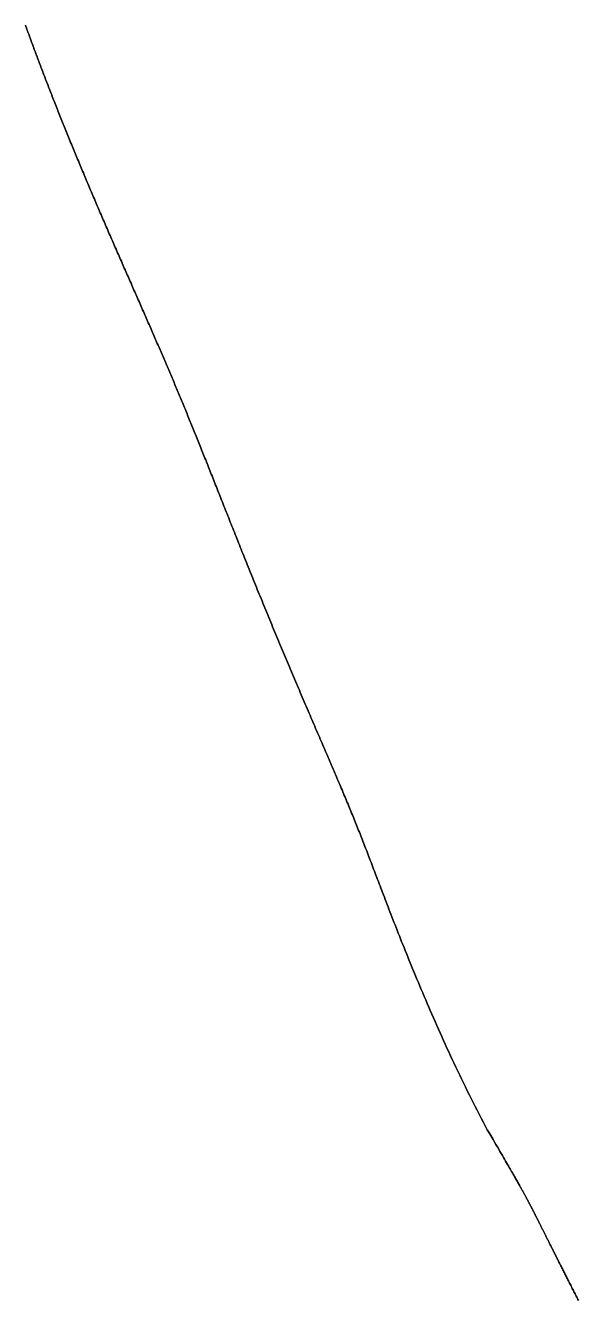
# Model space of a CAD drawing. Header units: inches. Extents: x 130170 to 284068, y 377793 to 804530.
# Drawn here: x 253202.7 to 253233.3, y 739611.8 to 739682.3 of the extents above; entities that cross this region are included whole.
import ezdxf

# ---------------------------------------------------------------- set-up
doc = ezdxf.new("R2010")
doc.units = ezdxf.units.IN
doc.header["$MEASUREMENT"] = 0
doc.layers.add('muni_il', color=7, linetype='Continuous')

msp = doc.modelspace()

# ---------------------------------------------------------------- linework, layer by layer
at = {"layer": 'muni_il'}
for points in [[(253202.684, 739682.284), (253202.712, 739682.207), (253202.74, 739682.13), (253202.768, 739682.053), (253202.796, 739681.975), (253202.824, 739681.898), (253202.852, 739681.819), (253202.881, 739681.741), (253202.91, 739681.663), (253202.938, 739681.584), (253202.967, 739681.505), (253202.996, 739681.426), (253203.025, 739681.346), (253203.055, 739681.267), (253203.084, 739681.187), (253203.114, 739681.107), (253203.144, 739681.026), (253203.173, 739680.946), (253203.203, 739680.865), (253203.234, 739680.784), (253203.264, 739680.703), (253203.294, 739680.621), (253203.325, 739680.54), (253203.356, 739680.458), (253203.386, 739680.375), (253203.417, 739680.293), (253203.449, 739680.21), (253203.48, 739680.128), (253203.511, 739680.045), (253203.543, 739679.961), (253203.575, 739679.878), (253203.606, 739679.794), (253203.638, 739679.71), (253203.671, 739679.625), (253203.703, 739679.541), (253203.735, 739679.456), (253203.768, 739679.371), (253203.801, 739679.286), (253203.833, 739679.201), (253203.866, 739679.115), (253203.9, 739679.03), (253203.933, 739678.943), (253203.966, 739678.857), (253204, 739678.771), (253204.034, 739678.684), (253204.068, 739678.597), (253204.102, 739678.51), (253204.136, 739678.422), (253204.17, 739678.335), (253204.204, 739678.247), (253204.239, 739678.159), (253204.274, 739678.071), (253204.309, 739677.982), (253204.344, 739677.894), (253204.379, 739677.805), (253204.414, 739677.716), (253204.45, 739677.626), (253204.485, 739677.537), (253204.521, 739677.447), (253204.557, 739677.357), (253204.593, 739677.267), (253204.629, 739677.177), (253204.665, 739677.086), (253204.702, 739676.996), (253204.738, 739676.905), (253204.775, 739676.814), (253204.811, 739676.723), (253204.848, 739676.631), (253204.885, 739676.539), (253204.923, 739676.448), (253204.96, 739676.356), (253204.997, 739676.264), (253205.035, 739676.171), (253205.073, 739676.079), (253205.111, 739675.986), (253205.148, 739675.893), (253205.187, 739675.8), (253205.225, 739675.707), (253205.263, 739675.614), (253205.301, 739675.521), (253205.34, 739675.427), (253205.379, 739675.333), (253205.417, 739675.239), (253205.456, 739675.145), (253205.495, 739675.051), (253205.534, 739674.957), (253205.573, 739674.863), (253205.613, 739674.768), (253205.652, 739674.674), (253205.692, 739674.579), (253205.731, 739674.484), (253205.771, 739674.389), (253205.811, 739674.294), (253205.851, 739674.199), (253205.89, 739674.104), (253205.93, 739674.008), (253205.971, 739673.913), (253206.011, 739673.817), (253206.051, 739673.722), (253206.092, 739673.626), (253206.132, 739673.53), (253206.173, 739673.434), (253206.213, 739673.338), (253206.254, 739673.242), (253206.295, 739673.147), (253206.335, 739673.05), (253206.376, 739672.954), (253206.417, 739672.858), (253206.458, 739672.762), (253206.499, 739672.666), (253206.54, 739672.57), (253206.582, 739672.473), (253206.623, 739672.377), (253206.664, 739672.281), (253206.705, 739672.184), (253206.747, 739672.088), (253206.788, 739671.992), (253206.83, 739671.895), (253206.871, 739671.799), (253206.913, 739671.703), (253206.954, 739671.607), (253206.996, 739671.51), (253207.037, 739671.414), (253207.079, 739671.318), (253207.121, 739671.221), (253207.162, 739671.125), (253207.204, 739671.029), (253207.246, 739670.933), (253207.287, 739670.837), (253207.329, 739670.741), (253207.371, 739670.645), (253207.412, 739670.549), (253207.454, 739670.454), (253207.496, 739670.358), (253207.537, 739670.262), (253207.579, 739670.167), (253207.621, 739670.071), (253207.662, 739669.976), (253207.704, 739669.88), (253207.746, 739669.785), (253207.787, 739669.69), (253207.829, 739669.595), (253207.87, 739669.5), (253207.912, 739669.405), (253207.953, 739669.311), (253207.995, 739669.216), (253208.036, 739669.122), (253208.078, 739669.027), (253208.119, 739668.933), (253208.16, 739668.839), (253208.202, 739668.745), (253208.243, 739668.651), (253208.284, 739668.557), (253208.325, 739668.464), (253208.366, 739668.37), (253208.407, 739668.277), (253208.448, 739668.184), (253208.489, 739668.091), (253208.53, 739667.998), (253208.571, 739667.905), (253208.612, 739667.813), (253208.652, 739667.72), (253208.693, 739667.628), (253208.733, 739667.536), (253208.774, 739667.444), (253208.814, 739667.352), (253208.855, 739667.261), (253208.895, 739667.169), (253208.935, 739667.078), (253208.975, 739666.987), (253209.015, 739666.896), (253209.055, 739666.805), (253209.095, 739666.714), (253209.135, 739666.624), (253209.174, 739666.533), (253209.214, 739666.443), (253209.254, 739666.353), (253209.293, 739666.263), (253209.332, 739666.173), (253209.372, 739666.084), (253209.411, 739665.995), (253209.45, 739665.905), (253209.489, 739665.816), (253209.528, 739665.727), (253209.567, 739665.639), (253209.605, 739665.55), (253209.644, 739665.461), (253209.683, 739665.373), (253209.721, 739665.285), (253209.76, 739665.197), (253209.798, 739665.109), (253209.836, 739665.021), (253209.874, 739664.933), (253209.912, 739664.846), (253209.951, 739664.758), (253209.988, 739664.671), (253210.026, 739664.584), (253210.064, 739664.497), (253210.102, 739664.41), (253210.139, 739664.323), (253210.177, 739664.236), (253210.214, 739664.15), (253210.251, 739664.063), (253210.289, 739663.977), (253210.326, 739663.89), (253210.363, 739663.804), (253210.4, 739663.718), (253210.437, 739663.632), (253210.474, 739663.545), (253210.511, 739663.459), (253210.548, 739663.373), (253210.584, 739663.287), (253210.621, 739663.202), (253210.657, 739663.116), (253210.694, 739663.03), (253210.73, 739662.944), (253210.767, 739662.858), (253210.803, 739662.772), (253210.84, 739662.687), (253210.876, 739662.601), (253210.912, 739662.515), (253210.948, 739662.429), (253210.984, 739662.343), (253211.021, 739662.257), (253211.057, 739662.171), (253211.093, 739662.085), (253211.129, 739661.999), (253211.165, 739661.913), (253211.201, 739661.827), (253211.237, 739661.74), (253211.273, 739661.654), (253211.309, 739661.568), (253211.345, 739661.481), (253211.381, 739661.394), (253211.417, 739661.307), (253211.453, 739661.22), (253211.489, 739661.133), (253211.524, 739661.046), (253211.56, 739660.959), (253211.596, 739660.871), (253211.633, 739660.783), (253211.668, 739660.695), (253211.705, 739660.607), (253211.741, 739660.519), (253211.777, 739660.431), (253211.813, 739660.342), (253211.849, 739660.253), (253211.886, 739660.164), (253211.922, 739660.074), (253211.958, 739659.985), (253211.995, 739659.895), (253212.031, 739659.804), (253212.068, 739659.714), (253212.105, 739659.623), (253212.142, 739659.532), (253212.178, 739659.441), (253212.215, 739659.349), (253212.252, 739659.257), (253212.289, 739659.164), (253212.327, 739659.072), (253212.364, 739658.979), (253212.401, 739658.886), (253212.439, 739658.792), (253212.477, 739658.698), (253212.514, 739658.603), (253212.552, 739658.508), (253212.59, 739658.413), (253212.628, 739658.317), (253212.667, 739658.221), (253212.705, 739658.125), (253212.744, 739658.028), (253212.782, 739657.931), (253212.821, 739657.833), (253212.86, 739657.735), (253212.899, 739657.636), (253212.939, 739657.537), (253212.978, 739657.438), (253213.018, 739657.338), (253213.058, 739657.237), (253213.098, 739657.136), (253213.138, 739657.035), (253213.178, 739656.933), (253213.219, 739656.83), (253213.26, 739656.727), (253213.301, 739656.624), (253213.342, 739656.52), (253213.383, 739656.416), (253213.425, 739656.311), (253213.467, 739656.206), (253213.509, 739656.1), (253213.551, 739655.993), (253213.593, 739655.886), (253213.636, 739655.779), (253213.678, 739655.671), (253213.722, 739655.562), (253213.765, 739655.453), (253213.808, 739655.343), (253213.852, 739655.233), (253213.896, 739655.122), (253213.94, 739655.011), (253213.984, 739654.899), (253214.029, 739654.787), (253214.074, 739654.674), (253214.119, 739654.561), (253214.164, 739654.447), (253214.21, 739654.332), (253214.255, 739654.218), (253214.302, 739654.102), (253214.348, 739653.986), (253214.394, 739653.87), (253214.441, 739653.752), (253214.488, 739653.635), (253214.535, 739653.517), (253214.583, 739653.398), (253214.63, 739653.279), (253214.678, 739653.16), (253214.726, 739653.04), (253214.775, 739652.919), (253214.823, 739652.798), (253214.872, 739652.677), (253214.921, 739652.555), (253214.97, 739652.432), (253215.02, 739652.309), (253215.07, 739652.186), (253215.12, 739652.063), (253215.17, 739651.938), (253215.22, 739651.814), (253215.271, 739651.689), (253215.322, 739651.564), (253215.373, 739651.438), (253215.424, 739651.312), (253215.475, 739651.185), (253215.527, 739651.058), (253215.579, 739650.931), (253215.631, 739650.804), (253215.683, 739650.676), (253215.735, 739650.548), (253215.788, 739650.419), (253215.84, 739650.291), (253215.893, 739650.162), (253215.946, 739650.033), (253216, 739649.903), (253216.053, 739649.773), (253216.106, 739649.644), (253216.16, 739649.513), (253216.214, 739649.383), (253216.268, 739649.253), (253216.322, 739649.122), (253216.376, 739648.991), (253216.43, 739648.861), (253216.485, 739648.73), (253216.539, 739648.599), (253216.594, 739648.468), (253216.648, 739648.337), (253216.703, 739648.205), (253216.758, 739648.074), (253216.812, 739647.943), (253216.867, 739647.812), (253216.922, 739647.681), (253216.977, 739647.55), (253217.032, 739647.419), (253217.087, 739647.288), (253217.142, 739647.157), (253217.197, 739647.026), (253217.252, 739646.896), (253217.307, 739646.766), (253217.362, 739646.635), (253217.417, 739646.505), (253217.472, 739646.375), (253217.527, 739646.246), (253217.582, 739646.117), (253217.637, 739645.988), (253217.691, 739645.859), (253217.746, 739645.73), (253217.801, 739645.602), (253217.855, 739645.475), (253217.909, 739645.347), (253217.963, 739645.22), (253218.018, 739645.093), (253218.072, 739644.967), (253218.126, 739644.841), (253218.179, 739644.716), (253218.233, 739644.591), (253218.286, 739644.466), (253218.339, 739644.342), (253218.392, 739644.219), (253218.445, 739644.095), (253218.498, 739643.973), (253218.55, 739643.851), (253218.603, 739643.729), (253218.655, 739643.609), (253218.706, 739643.488), (253218.758, 739643.368), (253218.809, 739643.249), (253218.86, 739643.13), (253218.911, 739643.012), (253218.962, 739642.895), (253219.012, 739642.778), (253219.062, 739642.662), (253219.112, 739642.546), (253219.162, 739642.431), (253219.211, 739642.317), (253219.26, 739642.203), (253219.309, 739642.09), (253219.357, 739641.978), (253219.405, 739641.866), (253219.453, 739641.755), (253219.5, 739641.645), (253219.548, 739641.535), (253219.594, 739641.426), (253219.641, 739641.317), (253219.687, 739641.209), (253219.733, 739641.102), (253219.779, 739640.995), (253219.824, 739640.889), (253219.869, 739640.784), (253219.914, 739640.679), (253219.958, 739640.574), (253220.003, 739640.471), (253220.047, 739640.368), (253220.09, 739640.265), (253220.133, 739640.163), (253220.176, 739640.061), (253220.219, 739639.96), (253220.261, 739639.859), (253220.303, 739639.759), (253220.345, 739639.66), (253220.387, 739639.56), (253220.428, 739639.461), (253220.469, 739639.363), (253220.51, 739639.265), (253220.551, 739639.167), (253220.591, 739639.069), (253220.631, 739638.972), (253220.671, 739638.875), (253220.711, 739638.778), (253220.751, 739638.682), (253220.79, 739638.585), (253220.829, 739638.489), (253220.868, 739638.392), (253220.908, 739638.296), (253220.946, 739638.2), (253220.985, 739638.104), (253221.024, 739638.008), (253221.062, 739637.911), (253221.101, 739637.815), (253221.14, 739637.718), (253221.178, 739637.621), (253221.217, 739637.524), (253221.255, 739637.427), (253221.293, 739637.329), (253221.332, 739637.231), (253221.371, 739637.133), (253221.409, 739637.034), (253221.448, 739636.934), (253221.487, 739636.834), (253221.526, 739636.734), (253221.565, 739636.632), (253221.605, 739636.53), (253221.644, 739636.428), (253221.684, 739636.324), (253221.724, 739636.22), (253221.765, 739636.115), (253221.805, 739636.009), (253221.846, 739635.902), (253221.888, 739635.794), (253221.929, 739635.685), (253221.971, 739635.575), (253222.014, 739635.464), (253222.057, 739635.351), (253222.1, 739635.238), (253222.144, 739635.123), (253222.188, 739635.007), (253222.233, 739634.889), (253222.278, 739634.77), (253222.324, 739634.649), (253222.371, 739634.528), (253222.418, 739634.404), (253222.466, 739634.279), (253222.514, 739634.152), (253222.563, 739634.024), (253222.613, 739633.894), (253222.664, 739633.763), (253222.715, 739633.629), (253222.767, 739633.494), (253222.82, 739633.357), (253222.874, 739633.218), (253222.928, 739633.078), (253222.983, 739632.935), (253223.04, 739632.791), (253223.097, 739632.644), (253223.155, 739632.496), (253223.214, 739632.346), (253223.273, 739632.193), (253223.334, 739632.039), (253223.396, 739631.883), (253223.459, 739631.725), (253223.522, 739631.564), (253223.587, 739631.402), (253223.653, 739631.238), (253223.72, 739631.071), (253223.788, 739630.903), (253223.857, 739630.732), (253223.927, 739630.56), (253223.998, 739630.385), (253224.07, 739630.209), (253224.143, 739630.03), (253224.217, 739629.85), (253224.293, 739629.668), (253224.369, 739629.484), (253224.447, 739629.298), (253224.526, 739629.11), (253224.606, 739628.92), (253224.687, 739628.729), (253224.769, 739628.535), (253224.852, 739628.341), (253224.936, 739628.144), (253225.021, 739627.946), (253225.108, 739627.747), (253225.196, 739627.545), (253225.284, 739627.343), (253225.374, 739627.139), (253225.465, 739626.934), (253225.557, 739626.728), (253225.649, 739626.52), (253225.743, 739626.312), (253225.838, 739626.102), (253225.934, 739625.891), (253226.031, 739625.68), (253226.129, 739625.467), (253226.228, 739625.254), (253226.328, 739625.041), (253226.428, 739624.826), (253226.53, 739624.612), (253226.633, 739624.396), (253226.736, 739624.181), (253226.84, 739623.965), (253226.945, 739623.749), (253227.051, 739623.532), (253227.158, 739623.316), (253227.266, 739623.1), (253227.374, 739622.883), (253227.483, 739622.667), (253227.593, 739622.451), (253227.704, 739622.235), (253227.815, 739622.019), (253227.927, 739621.804), (253228.04, 739621.589), (253228.153, 739621.374), (253228.267, 739621.16), (253228.402, 739620.928), (253228.582, 739620.618), (253228.667, 739620.473), (253228.747, 739620.335), (253228.824, 739620.203), (253228.897, 739620.077), (253228.967, 739619.956), (253229.034, 739619.84), (253229.099, 739619.73), (253229.16, 739619.624), (253229.219, 739619.522), (253229.275, 739619.425), (253229.329, 739619.332), (253229.381, 739619.242), (253229.431, 739619.156), (253229.479, 739619.073), (253229.525, 739618.993), (253229.569, 739618.917), (253229.611, 739618.843), (253229.652, 739618.772), (253229.691, 739618.704), (253229.729, 739618.638), (253229.765, 739618.574), (253229.801, 739618.513), (253229.834, 739618.454), (253229.867, 739618.396), (253229.899, 739618.341), (253229.929, 739618.287), (253229.959, 739618.235), (253229.987, 739618.185), (253230.015, 739618.136), (253230.041, 739618.089), (253230.067, 739618.043), (253230.092, 739617.999), (253230.117, 739617.955), (253230.14, 739617.913), (253230.163, 739617.872), (253230.185, 739617.832), (253230.207, 739617.794), (253230.228, 739617.756), (253230.248, 739617.719), (253230.268, 739617.683), (253230.288, 739617.647), (253230.307, 739617.613), (253230.325, 739617.579), (253230.344, 739617.546), (253230.361, 739617.513), (253230.379, 739617.482), (253230.396, 739617.451), (253230.412, 739617.42), (253230.429, 739617.39), (253230.445, 739617.36), (253230.46, 739617.331), (253230.476, 739617.302), (253230.491, 739617.274), (253230.506, 739617.246), (253230.521, 739617.218), (253230.536, 739617.191), (253230.55, 739617.163), (253230.564, 739617.137), (253230.578, 739617.11), (253230.592, 739617.084), (253230.606, 739617.057), (253230.62, 739617.031), (253230.633, 739617.005), (253230.647, 739616.98), (253230.66, 739616.954), (253230.673, 739616.928), (253230.687, 739616.903), (253230.7, 739616.877), (253230.713, 739616.852), (253230.726, 739616.827), (253230.739, 739616.801), (253230.753, 739616.776), (253230.766, 739616.751), (253230.779, 739616.725), (253230.792, 739616.7), (253230.805, 739616.674), (253230.818, 739616.648), (253230.831, 739616.622), (253230.845, 739616.596), (253230.858, 739616.57), (253230.871, 739616.544), (253230.884, 739616.518), (253230.898, 739616.491), (253230.911, 739616.465), (253230.925, 739616.438), (253230.939, 739616.411), (253230.953, 739616.383), (253230.967, 739616.356), (253230.981, 739616.328), (253230.995, 739616.3), (253231.009, 739616.272), (253231.023, 739616.243), (253231.038, 739616.215), (253231.052, 739616.186), (253231.067, 739616.157), (253231.082, 739616.127), (253231.097, 739616.097), (253231.112, 739616.067), (253231.127, 739616.036), (253231.143, 739616.006), (253231.158, 739615.975), (253231.174, 739615.943), (253231.19, 739615.911), (253231.206, 739615.879), (253231.223, 739615.847), (253231.239, 739615.814), (253231.255, 739615.781), (253231.272, 739615.747), (253231.289, 739615.713), (253231.306, 739615.679), (253231.324, 739615.644), (253231.341, 739615.609), (253231.359, 739615.574), (253231.377, 739615.538), (253231.395, 739615.502), (253231.413, 739615.465), (253231.432, 739615.429), (253231.451, 739615.391), (253231.47, 739615.353), (253231.489, 739615.315), (253231.508, 739615.277), (253231.527, 739615.238), (253231.547, 739615.198), (253231.567, 739615.159), (253231.587, 739615.118), (253231.608, 739615.078), (253231.628, 739615.037), (253231.649, 739614.996), (253231.67, 739614.954), (253231.691, 739614.912), (253231.712, 739614.869), (253231.734, 739614.826), (253231.756, 739614.783), (253231.778, 739614.739), (253231.8, 739614.694), (253231.823, 739614.65), (253231.845, 739614.605), (253231.868, 739614.559), (253231.891, 739614.513), (253231.914, 739614.467), (253231.938, 739614.421), (253231.962, 739614.374), (253231.986, 739614.326), (253232.01, 739614.278), (253232.034, 739614.23), (253232.059, 739614.181), (253232.083, 739614.132), (253232.108, 739614.083), (253232.133, 739614.033), (253232.159, 739613.983), (253232.184, 739613.932), (253232.21, 739613.881), (253232.236, 739613.83), (253232.262, 739613.778), (253232.288, 739613.726), (253232.315, 739613.674), (253232.342, 739613.621), (253232.369, 739613.568), (253232.396, 739613.514), (253232.423, 739613.46), (253232.451, 739613.406), (253232.478, 739613.352), (253232.506, 739613.297), (253232.534, 739613.241), (253232.562, 739613.186), (253232.591, 739613.13), (253232.619, 739613.074), (253232.648, 739613.017), (253232.677, 739612.96), (253232.706, 739612.903), (253232.735, 739612.846), (253232.764, 739612.788), (253232.794, 739612.73), (253232.824, 739612.671), (253232.854, 739612.613), (253232.884, 739612.554), (253232.914, 739612.495), (253232.944, 739612.435), (253232.975, 739612.375), (253233.005, 739612.315), (253233.036, 739612.255), (253233.067, 739612.194), (253233.098, 739612.134), (253233.129, 739612.072), (253233.161, 739612.011), (253233.192, 739611.95), (253233.224, 739611.888), (253233.255, 739611.826), (253233.287, 739611.764), (253233.319, 739611.701)], [(253233.319, 739611.701), (253233.287, 739611.764), (253233.255, 739611.826), (253233.224, 739611.888), (253233.192, 739611.95), (253233.161, 739612.011), (253233.129, 739612.072), (253233.098, 739612.134), (253233.067, 739612.194), (253233.036, 739612.255), (253233.005, 739612.315), (253232.975, 739612.375), (253232.944, 739612.435), (253232.914, 739612.495), (253232.884, 739612.554), (253232.854, 739612.613), (253232.824, 739612.671), (253232.794, 739612.73), (253232.764, 739612.788), (253232.735, 739612.846), (253232.706, 739612.903), (253232.677, 739612.96), (253232.648, 739613.017), (253232.619, 739613.074), (253232.591, 739613.13), (253232.562, 739613.186), (253232.534, 739613.241), (253232.506, 739613.297), (253232.478, 739613.352), (253232.451, 739613.406), (253232.423, 739613.46), (253232.396, 739613.514), (253232.369, 739613.568), (253232.342, 739613.621), (253232.315, 739613.674), (253232.288, 739613.726), (253232.262, 739613.778), (253232.236, 739613.83), (253232.21, 739613.881), (253232.184, 739613.932), (253232.159, 739613.983), (253232.133, 739614.033), (253232.108, 739614.083), (253232.083, 739614.132), (253232.059, 739614.181), (253232.034, 739614.23), (253232.01, 739614.278), (253231.986, 739614.326), (253231.962, 739614.374), (253231.938, 739614.421), (253231.914, 739614.467), (253231.891, 739614.513), (253231.868, 739614.559), (253231.845, 739614.605), (253231.823, 739614.65), (253231.8, 739614.694), (253231.778, 739614.739), (253231.756, 739614.783), (253231.734, 739614.826), (253231.712, 739614.869), (253231.691, 739614.912), (253231.67, 739614.954), (253231.649, 739614.996), (253231.628, 739615.037), (253231.608, 739615.078), (253231.587, 739615.118), (253231.567, 739615.159), (253231.547, 739615.198), (253231.527, 739615.238), (253231.508, 739615.277), (253231.489, 739615.315), (253231.47, 739615.353), (253231.451, 739615.391), (253231.432, 739615.429), (253231.413, 739615.465), (253231.395, 739615.502), (253231.377, 739615.538), (253231.359, 739615.574), (253231.341, 739615.609), (253231.324, 739615.644), (253231.306, 739615.679), (253231.289, 739615.713), (253231.272, 739615.747), (253231.255, 739615.781), (253231.239, 739615.814), (253231.223, 739615.847), (253231.206, 739615.879), (253231.19, 739615.911), (253231.174, 739615.943), (253231.158, 739615.975), (253231.143, 739616.006), (253231.127, 739616.036), (253231.112, 739616.067), (253231.097, 739616.097), (253231.082, 739616.127), (253231.067, 739616.157), (253231.052, 739616.186), (253231.038, 739616.215), (253231.023, 739616.243), (253231.009, 739616.272), (253230.995, 739616.3), (253230.981, 739616.328), (253230.967, 739616.356), (253230.953, 739616.383), (253230.939, 739616.411), (253230.925, 739616.438), (253230.911, 739616.465), (253230.898, 739616.491), (253230.884, 739616.518), (253230.871, 739616.544), (253230.858, 739616.57), (253230.845, 739616.596), (253230.831, 739616.622), (253230.818, 739616.648), (253230.805, 739616.674), (253230.792, 739616.7), (253230.779, 739616.725), (253230.766, 739616.751), (253230.753, 739616.776), (253230.739, 739616.801), (253230.726, 739616.827), (253230.713, 739616.852), (253230.7, 739616.877), (253230.687, 739616.903), (253230.673, 739616.928), (253230.66, 739616.954), (253230.647, 739616.98), (253230.633, 739617.005), (253230.62, 739617.031), (253230.606, 739617.057), (253230.592, 739617.084), (253230.578, 739617.11), (253230.564, 739617.137), (253230.55, 739617.163), (253230.536, 739617.191), (253230.521, 739617.218), (253230.506, 739617.246), (253230.491, 739617.274), (253230.476, 739617.302), (253230.46, 739617.331), (253230.445, 739617.36), (253230.429, 739617.39), (253230.412, 739617.42), (253230.396, 739617.451), (253230.379, 739617.482), (253230.361, 739617.513), (253230.344, 739617.546), (253230.325, 739617.579), (253230.307, 739617.613), (253230.288, 739617.647), (253230.268, 739617.683), (253230.248, 739617.719), (253230.228, 739617.756), (253230.207, 739617.794), (253230.185, 739617.832), (253230.163, 739617.872), (253230.14, 739617.913), (253230.117, 739617.955), (253230.092, 739617.999), (253230.067, 739618.043), (253230.041, 739618.089), (253230.015, 739618.136), (253229.987, 739618.185), (253229.959, 739618.235), (253229.929, 739618.287), (253229.899, 739618.341), (253229.867, 739618.396), (253229.834, 739618.454), (253229.801, 739618.513), (253229.765, 739618.574), (253229.729, 739618.638), (253229.691, 739618.704), (253229.652, 739618.772), (253229.611, 739618.843), (253229.569, 739618.917), (253229.525, 739618.993), (253229.479, 739619.073), (253229.431, 739619.156), (253229.381, 739619.242), (253229.329, 739619.332), (253229.275, 739619.425), (253229.219, 739619.522), (253229.16, 739619.624), (253229.099, 739619.73), (253229.034, 739619.84), (253228.967, 739619.956), (253228.897, 739620.077), (253228.824, 739620.203), (253228.747, 739620.335), (253228.667, 739620.473), (253228.582, 739620.618), (253228.402, 739620.928), (253228.267, 739621.16), (253228.153, 739621.374), (253228.04, 739621.589), (253227.927, 739621.804), (253227.815, 739622.019), (253227.704, 739622.235), (253227.593, 739622.451), (253227.483, 739622.667), (253227.374, 739622.883), (253227.266, 739623.1), (253227.158, 739623.316), (253227.051, 739623.532), (253226.945, 739623.749), (253226.84, 739623.965), (253226.736, 739624.181), (253226.633, 739624.396), (253226.53, 739624.612), (253226.428, 739624.826), (253226.328, 739625.041), (253226.228, 739625.254), (253226.129, 739625.467), (253226.031, 739625.68), (253225.934, 739625.891), (253225.838, 739626.102), (253225.743, 739626.312), (253225.649, 739626.52), (253225.557, 739626.728), (253225.465, 739626.934), (253225.374, 739627.139), (253225.284, 739627.343), (253225.196, 739627.545), (253225.108, 739627.747), (253225.021, 739627.946), (253224.936, 739628.144), (253224.852, 739628.341), (253224.769, 739628.535), (253224.687, 739628.729), (253224.606, 739628.92), (253224.526, 739629.11), (253224.447, 739629.298), (253224.369, 739629.484), (253224.293, 739629.668), (253224.217, 739629.85), (253224.143, 739630.03), (253224.07, 739630.209), (253223.998, 739630.385), (253223.927, 739630.56), (253223.857, 739630.732), (253223.788, 739630.903), (253223.72, 739631.071), (253223.653, 739631.238), (253223.587, 739631.402), (253223.522, 739631.564), (253223.459, 739631.725), (253223.396, 739631.883), (253223.334, 739632.039), (253223.273, 739632.193), (253223.214, 739632.346), (253223.155, 739632.496), (253223.097, 739632.644), (253223.04, 739632.791), (253222.983, 739632.935), (253222.928, 739633.078), (253222.874, 739633.218), (253222.82, 739633.357), (253222.767, 739633.494), (253222.715, 739633.629), (253222.664, 739633.763), (253222.613, 739633.894), (253222.563, 739634.024), (253222.514, 739634.152), (253222.466, 739634.279), (253222.418, 739634.404), (253222.371, 739634.528), (253222.324, 739634.649), (253222.278, 739634.77), (253222.233, 739634.889), (253222.188, 739635.007), (253222.144, 739635.123), (253222.1, 739635.238), (253222.057, 739635.351), (253222.014, 739635.464), (253221.971, 739635.575), (253221.929, 739635.685), (253221.888, 739635.794), (253221.846, 739635.902), (253221.805, 739636.009), (253221.765, 739636.115), (253221.724, 739636.22), (253221.684, 739636.324), (253221.644, 739636.428), (253221.605, 739636.53), (253221.565, 739636.632), (253221.526, 739636.734), (253221.487, 739636.834), (253221.448, 739636.934), (253221.409, 739637.034), (253221.371, 739637.133), (253221.332, 739637.231), (253221.293, 739637.329), (253221.255, 739637.427), (253221.217, 739637.524), (253221.178, 739637.621), (253221.14, 739637.718), (253221.101, 739637.815), (253221.062, 739637.911), (253221.024, 739638.008), (253220.985, 739638.104), (253220.946, 739638.2), (253220.908, 739638.296), (253220.868, 739638.392), (253220.829, 739638.489), (253220.79, 739638.585), (253220.751, 739638.682), (253220.711, 739638.778), (253220.671, 739638.875), (253220.631, 739638.972), (253220.591, 739639.069), (253220.551, 739639.167), (253220.51, 739639.265), (253220.469, 739639.363), (253220.428, 739639.461), (253220.387, 739639.56), (253220.345, 739639.66), (253220.303, 739639.759), (253220.261, 739639.859), (253220.219, 739639.96), (253220.176, 739640.061), (253220.133, 739640.163), (253220.09, 739640.265), (253220.047, 739640.368), (253220.003, 739640.471), (253219.958, 739640.574), (253219.914, 739640.679), (253219.869, 739640.784), (253219.824, 739640.889), (253219.779, 739640.995), (253219.733, 739641.102), (253219.687, 739641.209), (253219.641, 739641.317), (253219.594, 739641.426), (253219.548, 739641.535), (253219.5, 739641.645), (253219.453, 739641.755), (253219.405, 739641.866), (253219.357, 739641.978), (253219.309, 739642.09), (253219.26, 739642.203), (253219.211, 739642.317), (253219.162, 739642.431), (253219.112, 739642.546), (253219.062, 739642.662), (253219.012, 739642.778), (253218.962, 739642.895), (253218.911, 739643.012), (253218.86, 739643.13), (253218.809, 739643.249), (253218.758, 739643.368), (253218.706, 739643.488), (253218.655, 739643.609), (253218.603, 739643.729), (253218.55, 739643.851), (253218.498, 739643.973), (253218.445, 739644.095), (253218.392, 739644.219), (253218.339, 739644.342), (253218.286, 739644.466), (253218.233, 739644.591), (253218.179, 739644.716), (253218.126, 739644.841), (253218.072, 739644.967), (253218.018, 739645.093), (253217.963, 739645.22), (253217.909, 739645.347), (253217.855, 739645.475), (253217.801, 739645.602), (253217.746, 739645.73), (253217.691, 739645.859), (253217.637, 739645.988), (253217.582, 739646.117), (253217.527, 739646.246), (253217.472, 739646.375), (253217.417, 739646.505), (253217.362, 739646.635), (253217.307, 739646.766), (253217.252, 739646.896), (253217.197, 739647.026), (253217.142, 739647.157), (253217.087, 739647.288), (253217.032, 739647.419), (253216.977, 739647.55), (253216.922, 739647.681), (253216.867, 739647.812), (253216.812, 739647.943), (253216.758, 739648.074), (253216.703, 739648.205), (253216.648, 739648.337), (253216.594, 739648.468), (253216.539, 739648.599), (253216.485, 739648.73), (253216.43, 739648.861), (253216.376, 739648.991), (253216.322, 739649.122), (253216.268, 739649.253), (253216.214, 739649.383), (253216.16, 739649.513), (253216.106, 739649.644), (253216.053, 739649.773), (253216, 739649.903), (253215.946, 739650.033), (253215.893, 739650.162), (253215.84, 739650.291), (253215.788, 739650.419), (253215.735, 739650.548), (253215.683, 739650.676), (253215.631, 739650.804), (253215.579, 739650.931), (253215.527, 739651.058), (253215.475, 739651.185), (253215.424, 739651.312), (253215.373, 739651.438), (253215.322, 739651.564), (253215.271, 739651.689), (253215.22, 739651.814), (253215.17, 739651.938), (253215.12, 739652.063), (253215.07, 739652.186), (253215.02, 739652.309), (253214.97, 739652.432), (253214.921, 739652.555), (253214.872, 739652.677), (253214.823, 739652.798), (253214.775, 739652.919), (253214.726, 739653.04), (253214.678, 739653.16), (253214.63, 739653.279), (253214.583, 739653.398), (253214.535, 739653.517), (253214.488, 739653.635), (253214.441, 739653.752), (253214.394, 739653.87), (253214.348, 739653.986), (253214.302, 739654.102), (253214.255, 739654.218), (253214.21, 739654.332), (253214.164, 739654.447), (253214.119, 739654.561), (253214.074, 739654.674), (253214.029, 739654.787), (253213.984, 739654.899), (253213.94, 739655.011), (253213.896, 739655.122), (253213.852, 739655.233), (253213.808, 739655.343), (253213.765, 739655.453), (253213.722, 739655.562), (253213.678, 739655.671), (253213.636, 739655.779), (253213.593, 739655.886), (253213.551, 739655.993), (253213.509, 739656.1), (253213.467, 739656.206), (253213.425, 739656.311), (253213.383, 739656.416), (253213.342, 739656.52), (253213.301, 739656.624), (253213.26, 739656.727), (253213.219, 739656.83), (253213.178, 739656.933), (253213.138, 739657.035), (253213.098, 739657.136), (253213.058, 739657.237), (253213.018, 739657.338), (253212.978, 739657.438), (253212.939, 739657.537), (253212.899, 739657.636), (253212.86, 739657.735), (253212.821, 739657.833), (253212.782, 739657.931), (253212.744, 739658.028), (253212.705, 739658.125), (253212.667, 739658.221), (253212.628, 739658.317), (253212.59, 739658.413), (253212.552, 739658.508), (253212.514, 739658.603), (253212.477, 739658.698), (253212.439, 739658.792), (253212.401, 739658.886), (253212.364, 739658.979), (253212.327, 739659.072), (253212.289, 739659.164), (253212.252, 739659.257), (253212.215, 739659.349), (253212.178, 739659.441), (253212.142, 739659.532), (253212.105, 739659.623), (253212.068, 739659.714), (253212.031, 739659.804), (253211.995, 739659.895), (253211.958, 739659.985), (253211.922, 739660.074), (253211.886, 739660.164), (253211.849, 739660.253), (253211.813, 739660.342), (253211.777, 739660.431), (253211.741, 739660.519), (253211.705, 739660.607), (253211.668, 739660.695), (253211.633, 739660.783), (253211.596, 739660.871), (253211.56, 739660.959), (253211.524, 739661.046), (253211.489, 739661.133), (253211.453, 739661.22), (253211.417, 739661.307), (253211.381, 739661.394), (253211.345, 739661.481), (253211.309, 739661.568), (253211.273, 739661.654), (253211.237, 739661.74), (253211.201, 739661.827), (253211.165, 739661.913), (253211.129, 739661.999), (253211.093, 739662.085), (253211.057, 739662.171), (253211.021, 739662.257), (253210.984, 739662.343), (253210.948, 739662.429), (253210.912, 739662.515), (253210.876, 739662.601), (253210.84, 739662.687), (253210.803, 739662.772), (253210.767, 739662.858), (253210.73, 739662.944), (253210.694, 739663.03), (253210.657, 739663.116), (253210.621, 739663.202), (253210.584, 739663.287), (253210.548, 739663.373), (253210.511, 739663.459), (253210.474, 739663.545), (253210.437, 739663.632), (253210.4, 739663.718), (253210.363, 739663.804), (253210.326, 739663.89), (253210.289, 739663.977), (253210.251, 739664.063), (253210.214, 739664.15), (253210.177, 739664.236), (253210.139, 739664.323), (253210.102, 739664.41), (253210.064, 739664.497), (253210.026, 739664.584), (253209.988, 739664.671), (253209.951, 739664.758), (253209.912, 739664.846), (253209.874, 739664.933), (253209.836, 739665.021), (253209.798, 739665.109), (253209.76, 739665.197), (253209.721, 739665.285), (253209.683, 739665.373), (253209.644, 739665.461), (253209.605, 739665.55), (253209.567, 739665.639), (253209.528, 739665.727), (253209.489, 739665.816), (253209.45, 739665.905), (253209.411, 739665.995), (253209.372, 739666.084), (253209.332, 739666.173), (253209.293, 739666.263), (253209.254, 739666.353), (253209.214, 739666.443), (253209.174, 739666.533), (253209.135, 739666.624), (253209.095, 739666.714), (253209.055, 739666.805), (253209.015, 739666.896), (253208.975, 739666.987), (253208.935, 739667.078), (253208.895, 739667.169), (253208.855, 739667.261), (253208.814, 739667.352), (253208.774, 739667.444), (253208.733, 739667.536), (253208.693, 739667.628), (253208.652, 739667.72), (253208.612, 739667.813), (253208.571, 739667.905), (253208.53, 739667.998), (253208.489, 739668.091), (253208.448, 739668.184), (253208.407, 739668.277), (253208.366, 739668.37), (253208.325, 739668.464), (253208.284, 739668.557), (253208.243, 739668.651), (253208.202, 739668.745), (253208.16, 739668.839), (253208.119, 739668.933), (253208.078, 739669.027), (253208.036, 739669.122), (253207.995, 739669.216), (253207.953, 739669.311), (253207.912, 739669.405), (253207.87, 739669.5), (253207.829, 739669.595), (253207.787, 739669.69), (253207.746, 739669.785), (253207.704, 739669.88), (253207.662, 739669.976), (253207.621, 739670.071), (253207.579, 739670.167), (253207.537, 739670.262), (253207.496, 739670.358), (253207.454, 739670.454), (253207.412, 739670.549), (253207.371, 739670.645), (253207.329, 739670.741), (253207.287, 739670.837), (253207.246, 739670.933), (253207.204, 739671.029), (253207.162, 739671.125), (253207.121, 739671.221), (253207.079, 739671.318), (253207.037, 739671.414), (253206.996, 739671.51), (253206.954, 739671.607), (253206.913, 739671.703), (253206.871, 739671.799), (253206.83, 739671.895), (253206.788, 739671.992), (253206.747, 739672.088), (253206.705, 739672.184), (253206.664, 739672.281), (253206.623, 739672.377), (253206.582, 739672.473), (253206.54, 739672.57), (253206.499, 739672.666), (253206.458, 739672.762), (253206.417, 739672.858), (253206.376, 739672.954), (253206.335, 739673.05), (253206.295, 739673.147), (253206.254, 739673.242), (253206.213, 739673.338), (253206.173, 739673.434), (253206.132, 739673.53), (253206.092, 739673.626), (253206.051, 739673.722), (253206.011, 739673.817), (253205.971, 739673.913), (253205.93, 739674.008), (253205.89, 739674.104), (253205.851, 739674.199), (253205.811, 739674.294), (253205.771, 739674.389), (253205.731, 739674.484), (253205.692, 739674.579), (253205.652, 739674.674), (253205.613, 739674.768), (253205.573, 739674.863), (253205.534, 739674.957), (253205.495, 739675.051), (253205.456, 739675.145), (253205.417, 739675.239), (253205.379, 739675.333), (253205.34, 739675.427), (253205.301, 739675.521), (253205.263, 739675.614), (253205.225, 739675.707), (253205.187, 739675.8), (253205.148, 739675.893), (253205.111, 739675.986), (253205.073, 739676.079), (253205.035, 739676.171), (253204.997, 739676.264), (253204.96, 739676.356), (253204.923, 739676.448), (253204.885, 739676.539), (253204.848, 739676.631), (253204.811, 739676.723), (253204.775, 739676.814), (253204.738, 739676.905), (253204.702, 739676.996), (253204.665, 739677.086), (253204.629, 739677.177), (253204.593, 739677.267), (253204.557, 739677.357), (253204.521, 739677.447), (253204.485, 739677.537), (253204.45, 739677.626), (253204.414, 739677.716), (253204.379, 739677.805), (253204.344, 739677.894), (253204.309, 739677.982), (253204.274, 739678.071), (253204.239, 739678.159), (253204.204, 739678.247), (253204.17, 739678.335), (253204.136, 739678.422), (253204.102, 739678.51), (253204.068, 739678.597), (253204.034, 739678.684), (253204, 739678.771), (253203.966, 739678.857), (253203.933, 739678.943), (253203.9, 739679.03), (253203.866, 739679.115), (253203.833, 739679.201), (253203.801, 739679.286), (253203.768, 739679.371), (253203.735, 739679.456), (253203.703, 739679.541), (253203.671, 739679.625), (253203.638, 739679.71), (253203.606, 739679.794), (253203.575, 739679.878), (253203.543, 739679.961), (253203.511, 739680.045), (253203.48, 739680.128), (253203.449, 739680.21), (253203.417, 739680.293), (253203.386, 739680.375), (253203.356, 739680.458), (253203.325, 739680.54), (253203.294, 739680.621), (253203.264, 739680.703), (253203.234, 739680.784), (253203.203, 739680.865), (253203.173, 739680.946), (253203.144, 739681.026), (253203.114, 739681.107), (253203.084, 739681.187), (253203.055, 739681.267), (253203.025, 739681.346), (253202.996, 739681.426), (253202.967, 739681.505), (253202.938, 739681.584), (253202.91, 739681.663), (253202.881, 739681.741), (253202.852, 739681.819), (253202.824, 739681.898), (253202.796, 739681.975), (253202.768, 739682.053), (253202.74, 739682.13), (253202.712, 739682.207), (253202.684, 739682.284)]]:
    msp.add_lwpolyline(points, dxfattribs=at)

doc.saveas('drawing.dxf')
